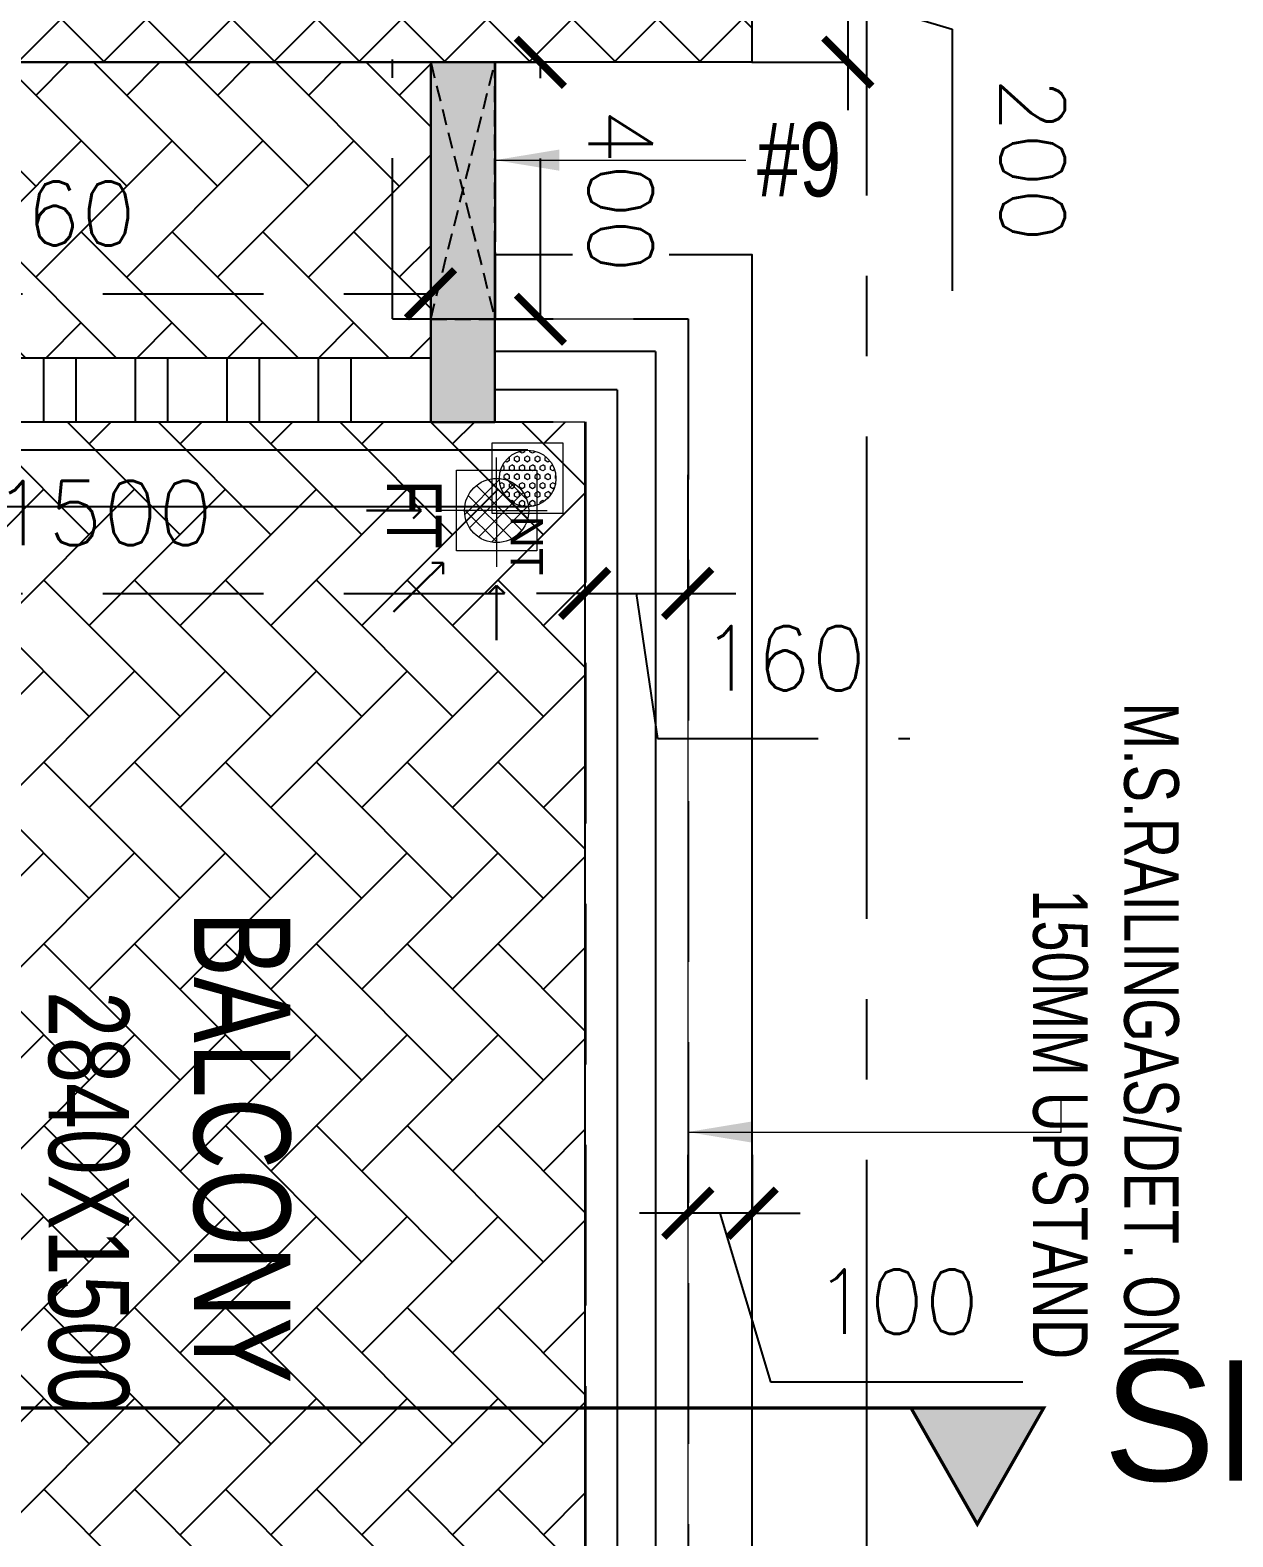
# Model space of a CAD drawing. Header units: millimetres. Extents: x -414464 to 1686, y -90036 to 108605.
# Drawn here: x -102469 to -100597, y -48699 to -46355 of the extents above; entities that cross this region are included whole.
import ezdxf

# ---------------------------------------------------------------- set-up
doc = ezdxf.new("R2010")
doc.units = ezdxf.units.MM
doc.header["$LTSCALE"] = 1000
doc.header["$MEASUREMENT"] = 0
for name, pattern in [('$1$AUDIT_D_120904163729-0', [0]), ('$36$HIDDEN', [0.375, 0.25, -0.125]), ('3BHK-A$1$AUDIT_D_120904163729-0', [0]), ('3BHK-A$1$HIDDEN', [0.375, 0.25, -0.125]), ('AUDIT_D_120904163729-0', [0]), ('T8(T9 IS SIMILAR) - DIMENSION & TEXTING$1$AUDIT_D_120904163729-0', [0]), ('T8(T9 IS SIMILAR) - DIMENSION & TEXTING$1$HIDDEN', [0.375, 0.25, -0.125]), ('T8(T9 IS SIMILAR) - TYPICAL FLOOR ELEVATION$1$AUDIT_D_120904163729-0', [0]), ('T8(T9 IS SIMILAR) - TYPICAL FLOOR ELEVATION$1$HIDDEN', [0.375, 0.25, -0.125]), ('T8(T9 IS SIMILAR)$1$$0$HIDDEN', [0.375, 0.25, -0.125]), ('T8_PROFILE SECTIONS$0$HIDDEN', [0.375, 0.25, -0.125]), ('T8_PROFILE SECTIONS$0$PHANTOM2', [1.25, 0.625, -0.125, 0.125, -0.125, 0.125, -0.125]), ('T8_REFUGE COLUMNS$1$CENTER2', [1.125, 0.75, -0.125, 0.125, -0.125])]:
    doc.linetypes.add(name, pattern=pattern)
doc.layers.get('0').update_dxf_attribs({"linetype": 'AUDIT_D_120904163729-0'})
for name, color, linetype in [('$0$A-HATCH -160', 251, '$1$AUDIT_D_120904163729-0'), ('$21$A-DIMENSIONS', 2, '$36$HIDDEN'), ('3BHK-A$1$$1$CUT-OUT', 49, 'Continuous'), ('3BHK-A$1$A-DECK SUNK 125', 8, 'Continuous'), ('3BHK-A$1$A-Elev Feature-Chajja', 13, 'Continuous'), ('3BHK-A$1$A-HATCH -160', 251, '3BHK-A$1$AUDIT_D_120904163729-0'), ('3BHK-A$1$CUT-OUT', 49, 'Continuous'), ('3BHK-A$1$ELE 1', 1, 'Continuous'), ('a-rcc', 3, 'Continuous'), ('T8(T9 IS SIMILAR) - DIMENSION & TEXTING$1$A-DIMENSIONS', 2, 'T8(T9 IS SIMILAR) - DIMENSION & TEXTING$1$HIDDEN'), ('T8(T9 IS SIMILAR) - DIMENSION & TEXTING$1$A-PLUMBING', 7, 'T8(T9 IS SIMILAR) - DIMENSION & TEXTING$1$AUDIT_D_120904163729-0'), ('T8(T9 IS SIMILAR) - DIMENSION & TEXTING$1$U-TI-NT', 7, 'Continuous'), ('T8(T9 IS SIMILAR) - DIMENSION & TEXTING$1$U-TI-TEXT', 7, 'Continuous'), ('T8(T9 IS SIMILAR) - TYPICAL FLOOR ELEVATION$1$A-DIM', 1, 'T8(T9 IS SIMILAR) - TYPICAL FLOOR ELEVATION$1$AUDIT_D_120904163729-0'), ('T8(T9 IS SIMILAR) - TYPICAL FLOOR ELEVATION$1$A-WALL HATCH', 252, 'T8(T9 IS SIMILAR) - TYPICAL FLOOR ELEVATION$1$AUDIT_D_120904163729-0'), ('T8(T9 IS SIMILAR) - TYPICAL FLOOR ELEVATION$1$A-WALL-FEATURES', 6, 'T8(T9 IS SIMILAR) - TYPICAL FLOOR ELEVATION$1$AUDIT_D_120904163729-0'), ('T8(T9 IS SIMILAR)$1$$6$a-beam 2', 50, 'Continuous'), ('T8(T9 IS SIMILAR)$1$S-BEAM', 20, 'T8(T9 IS SIMILAR)$1$$0$HIDDEN'), ('T8_PROFILE SECTIONS$0$A-PROFILE SECTIONS', 81, 'T8_PROFILE SECTIONS$0$PHANTOM2'), ('T8_REFUGE COLUMNS$1$A-CENTERLINE', 193, 'T8_REFUGE COLUMNS$1$CENTER2'), ('T8_TYPICAL COLUMNS$1$A-RCC COLS', 3, 'Continuous')]:
    doc.layers.add(name, color=color, linetype=linetype)
for name, color, linetype, lineweight in [('3BHK-A$1$a-TOI-fixtures', 251, 'Continuous', 0), ('3BHK-A$1$A-WALL- 160', 6, 'Continuous', 30), ('3BHK-A$1$D&W', 8, 'Continuous', 25), ('3BHK-A$1$Ele', 8, 'Continuous', 15), ('T8(T9 IS SIMILAR) - DIMENSION & TEXTING$1$a-Text', 4, 'Continuous', 0), ('T8(T9 IS SIMILAR) - DIMENSION & TEXTING$1$a-TEXT -R SIZE', 4, 'Continuous', 0), ('T8(T9 IS SIMILAR) - DIMENSION & TEXTING$1$R0-18-10-2014-T1-1st Podium Floor Plan$0$Text', 2, 'Continuous', 0), ('T8(T9 IS SIMILAR)$1$D&W', 8, 'Continuous', 25)]:
    doc.layers.add(name, color=color, linetype=linetype, lineweight=lineweight)
doc.layers.add('T8(T9 IS SIMILAR) - DIMENSION & TEXTING$1$U-IPD-75mm RWP PIPE', color=7, linetype='Continuous', true_color=0x2a00ff)
doc.styles.add('3BHK-A$1$Romans 1', font='romans.shx', dxfattribs={"height": 100})
doc.styles.add('T8(T9 IS SIMILAR) - DIMENSION & TEXTING$1$arial', font='sanss___.ttf')
doc.styles.add('T8(T9 IS SIMILAR) - DIMENSION & TEXTING$1$ARIAL ARROW', font='swisscl.ttf')
doc.styles.add('T8(T9 IS SIMILAR) - DIMENSION & TEXTING$1$Romans 1', font='romans.shx', dxfattribs={"height": 100})
doc.styles.add('T8(T9 IS SIMILAR) - DIMENSION & TEXTING$1$Tahoma', font='tahoma.ttf')
doc.styles.add('T8(T9 IS SIMILAR) - TYPICAL FLOOR ELEVATION$1$Romans 1', font='romans.shx', dxfattribs={"height": 100})
doc.styles.add('T8_PROFILE SECTIONS$0$arial', font='sanss___.ttf')
doc.dimstyles.new('3BHK-A$1$ALPINE S', dxfattribs={"dimscale": 0, "dimtxt": 100, "dimasz": 75, "dimexe": 0, "dimexo": 0, "dimgap": 75, "dimtad": 1, "dimdec": 0, "dimzin": 0, "dimdsep": 46, "dimtxsty": '3BHK-A$1$Romans 1', "dimblk": '3BHK-A$1$_ArchTick', "dimcen": 0.09, "dimclrd": 256, "dimclre": 256, "dimclrt": 7, "dimadec": 0, "dimazin": 0, "dimtfac": 1, "dimtdec": 0, "dimtofl": 0, "dimtmove": 1, "dimatfit": 0, "dimldrblk": '3BHK-A$1$_Open90', "dimfxl": 1, "dimtolj": 1, "dimtzin": 0, "dimarcsym": 0})
doc.dimstyles.new('T8(T9 IS SIMILAR) - DIMENSION & TEXTING$1$ALPINE S', dxfattribs={"dimscale": 0, "dimtxt": 100, "dimasz": 75, "dimexe": 0, "dimexo": 0, "dimgap": 75, "dimtad": 1, "dimdec": 0, "dimzin": 0, "dimdsep": 46, "dimtxsty": 'T8(T9 IS SIMILAR) - DIMENSION & TEXTING$1$Romans 1', "dimblk": 'T8(T9 IS SIMILAR) - DIMENSION & TEXTING$1$_ArchTick', "dimcen": 0.09, "dimclrd": 256, "dimclre": 256, "dimclrt": 7, "dimadec": 0, "dimazin": 0, "dimtfac": 1, "dimtdec": 0, "dimtofl": 0, "dimtmove": 1, "dimatfit": 0, "dimldrblk": 'T8(T9 IS SIMILAR) - DIMENSION & TEXTING$1$_Open90', "dimfxl": 1, "dimtolj": 1, "dimtzin": 0, "dimarcsym": 0})
doc.dimstyles.new('T8(T9 IS SIMILAR) - DIMENSION & TEXTING$1$SAMATA STD', dxfattribs={"dimtxt": 100, "dimasz": 50, "dimexe": 50, "dimexo": 50, "dimgap": 10, "dimtad": 0, "dimdec": 0, "dimrnd": 5, "dimzin": 0, "dimdsep": 46, "dimtxsty": 'T8(T9 IS SIMILAR) - DIMENSION & TEXTING$1$Tahoma', "dimblk": 'T8(T9 IS SIMILAR) - DIMENSION & TEXTING$1$_Origin2', "dimcen": -50, "dimdle": 50, "dimclrd": 7, "dimclre": 7, "dimclrt": 7, "dimadec": 0, "dimazin": 0, "dimtfac": 1, "dimtdec": 0, "dimtmove": 1, "dimatfit": 3, "dimfxl": 150, "dimtfill": 1, "dimtolj": 1, "dimtzin": 0, "dimlwd": -1, "dimlwe": -1, "dimarcsym": 0})
doc.dimstyles.new('T8(T9 IS SIMILAR) - TYPICAL FLOOR ELEVATION$1$ALPINE S', dxfattribs={"dimscale": 0, "dimtxt": 100, "dimasz": 75, "dimexe": 0, "dimexo": 0, "dimgap": 75, "dimtad": 1, "dimdec": 0, "dimzin": 0, "dimdsep": 46, "dimtxsty": 'T8(T9 IS SIMILAR) - TYPICAL FLOOR ELEVATION$1$Romans 1', "dimblk": 'T8(T9 IS SIMILAR) - TYPICAL FLOOR ELEVATION$1$_ArchTick', "dimcen": 0.09, "dimclrd": 256, "dimclre": 256, "dimclrt": 7, "dimadec": 0, "dimazin": 0, "dimtfac": 1, "dimtdec": 0, "dimtofl": 0, "dimtmove": 1, "dimatfit": 0, "dimldrblk": 'T8(T9 IS SIMILAR) - TYPICAL FLOOR ELEVATION$1$_Open90', "dimfxl": 1, "dimtolj": 1, "dimtzin": 0, "dimarcsym": 0})

# ---------------------------------------------------------------- blocks, each defined once
blk = doc.blocks.new('T8_REFUGE COLUMNS')
at = {"layer": 'T8_REFUGE COLUMNS$1$A-CENTERLINE'}
blk.add_line((1217215, -5707974.9), (1182156.9, -5707974.9), dxfattribs=at)
blk = doc.blocks.new('T8_TYPICAL COLUMNS')
at = {"layer": 'T8_TYPICAL COLUMNS$1$A-RCC COLS', "linetype": 'ByBlock'}
blk.add_blockref('T8_REFUGE COLUMNS', (0, 0), dxfattribs=at)
blk = doc.blocks.new('3BHK-A$1$_ArchTick')
at = {"color": 0, "linetype": 'ByBlock', "const_width": 0.15}
blk.add_lwpolyline([(-0.5, -0.5), (0.5, 0.5)], dxfattribs=at)
blk = doc.blocks.new('3BHK-A$1$_Open90')
at = {"color": 0, "linetype": 'ByBlock', "lineweight": -2}
for p, q in [((0, 0), (-1, 0)), ((-0.5, 0.5), (0, 0)), ((0, 0), (-0.5, -0.5))]:
    blk.add_line(p, q, dxfattribs=at)
blk = doc.blocks.new('T8(T9 IS SIMILAR) - TYPICAL FLOOR ELEVATION$1$_ArchTick')
at = {"color": 0, "linetype": 'ByBlock', "const_width": 0.15}
blk.add_lwpolyline([(-0.5, -0.5), (0.5, 0.5)], dxfattribs=at)
blk = doc.blocks.new('*D4511')
at = {"layer": 'T8(T9 IS SIMILAR) - TYPICAL FLOOR ELEVATION$1$A-DIM', "lineweight": -2, "transparency": 16777216}
for p, q in [((1188685.5, -5708124.9), (1188685.5, -5707732)), ((1188423, -5708153.6), (1188423, -5708078.6)), ((1188423, -5708203.6), (1188685.5, -5708124.9)), ((1188423, -5708153.6), (1188423, -5708253.6)), ((1188423, -5708253.6), (1188423, -5708328.6))]:
    blk.add_line(p, q, dxfattribs=at)
at = {"layer": 'T8(T9 IS SIMILAR) - TYPICAL FLOOR ELEVATION$1$A-DIM', "linetype": 'T8(T9 IS SIMILAR) - TYPICAL FLOOR ELEVATION$1$HIDDEN', "lineweight": -2, "transparency": 16777216}
for p, q in [((1188332.4, -5708153.6), (1188423, -5708153.6)), ((1188332.4, -5708253.6), (1188423, -5708253.6))]:
    blk.add_line(p, q, dxfattribs=at)
at = {"layer": 'T8(T9 IS SIMILAR) - TYPICAL FLOOR ELEVATION$1$A-DIM', "linetype": 'ByBlock', "lineweight": -2, "transparency": 16777216, "xscale": 75, "yscale": 75, "zscale": 75}
for p, rotation in [((1188423, -5708153.6), 270), ((1188423, -5708253.6), 90)]:
    blk.add_blockref('T8(T9 IS SIMILAR) - TYPICAL FLOOR ELEVATION$1$_ArchTick', p, dxfattribs=dict(at, rotation=rotation))
at = {"layer": 'T8(T9 IS SIMILAR) - TYPICAL FLOOR ELEVATION$1$A-DIM', "color": 7, "linetype": 'ByBlock', "transparency": 16777216, "insert": (1188560.5, -5707928.4), "char_height": 100, "attachment_point": 5, "rotation": 90, "style": 'T8(T9 IS SIMILAR) - TYPICAL FLOOR ELEVATION$1$Romans 1'}
blk.add_mtext('\\A1;100', dxfattribs=at)
blk = doc.blocks.new('T8(T9 IS SIMILAR) - TYPICAL FLOOR ELEVATION$1$_Open90')
at = {"color": 0, "linetype": 'ByBlock', "lineweight": -2}
for p, q in [((-0.5, 0.5), (0, 0)), ((0, 0), (-1, 0)), ((0, 0), (-0.5, -0.5))]:
    blk.add_line(p, q, dxfattribs=at)
blk = doc.blocks.new('*D4550')
at = {"layer": 'T8(T9 IS SIMILAR) - TYPICAL FLOOR ELEVATION$1$A-DIM', "lineweight": -2, "transparency": 16777216}
for p, q in [((1186532.4, -5708004.5), (1186581.1, -5707842)), ((1186581.1, -5707842), (1186988.3, -5707842)), ((1186432.4, -5708004.5), (1186357.4, -5708004.5)), ((1186432.4, -5708004.5), (1186632.4, -5708004.5)), ((1186632.4, -5708004.5), (1186707.4, -5708004.5))]:
    blk.add_line(p, q, dxfattribs=at)
at = {"layer": 'T8(T9 IS SIMILAR) - TYPICAL FLOOR ELEVATION$1$A-DIM', "linetype": 'T8(T9 IS SIMILAR) - TYPICAL FLOOR ELEVATION$1$HIDDEN', "lineweight": -2, "transparency": 16777216}
for p, q in [((1186432.4, -5708154), (1186432.4, -5708004.5)), ((1186632.4, -5708154), (1186632.4, -5708004.5))]:
    blk.add_line(p, q, dxfattribs=at)
at = {"layer": 'T8(T9 IS SIMILAR) - TYPICAL FLOOR ELEVATION$1$A-DIM', "linetype": 'ByBlock', "lineweight": -2, "transparency": 16777216, "xscale": 75, "yscale": 75, "zscale": 75}
blk.add_blockref('T8(T9 IS SIMILAR) - TYPICAL FLOOR ELEVATION$1$_ArchTick', (1186432.4, -5708004.5), dxfattribs=at)
at = {"layer": 'T8(T9 IS SIMILAR) - TYPICAL FLOOR ELEVATION$1$A-DIM', "linetype": 'ByBlock', "lineweight": -2, "transparency": 16777216, "xscale": 75, "yscale": 75, "zscale": 75, "rotation": 180}
blk.add_blockref('T8(T9 IS SIMILAR) - TYPICAL FLOOR ELEVATION$1$_ArchTick', (1186632.4, -5708004.5), dxfattribs=at)
at = {"layer": 'T8(T9 IS SIMILAR) - TYPICAL FLOOR ELEVATION$1$A-DIM', "color": 7, "linetype": 'ByBlock', "transparency": 16777216, "insert": (1186784.7, -5707717), "char_height": 100, "attachment_point": 5, "style": 'T8(T9 IS SIMILAR) - TYPICAL FLOOR ELEVATION$1$Romans 1', "bg_fill": 3, "box_fill_scale": 1.25, "bg_fill_color": 256, "bg_fill_true_color": 13158600, "bg_fill_transparency": 0}
blk.add_mtext('\\A1;200', dxfattribs=at)
blk = doc.blocks.new('T8(T9 IS SIMILAR) - DIMENSION & TEXTING$1$_ArchTick')
at = {"color": 0, "linetype": 'ByBlock', "const_width": 0.15}
blk.add_lwpolyline([(-0.5, -0.5), (0.5, 0.5)], dxfattribs=at)
blk = doc.blocks.new('*D1424')
at = {"layer": 'T8(T9 IS SIMILAR) - DIMENSION & TEXTING$1$A-DIMENSIONS', "linetype": 'T8(T9 IS SIMILAR) - DIMENSION & TEXTING$1$HIDDEN', "lineweight": -2, "transparency": 16777216}
for p, q in [((1187274.3, -5708414), (1187458.8, -5708414)), ((1187274.3, -5709913.9), (1187458.8, -5709913.9))]:
    blk.add_line(p, q, dxfattribs=at)
at = {"layer": 'T8(T9 IS SIMILAR) - DIMENSION & TEXTING$1$A-DIMENSIONS', "lineweight": -2, "transparency": 16777216}
blk.add_line((1187458.8, -5709913.9), (1187458.8, -5708414), dxfattribs=at)
at = {"layer": 'T8(T9 IS SIMILAR) - DIMENSION & TEXTING$1$A-DIMENSIONS', "linetype": 'ByBlock', "lineweight": -2, "transparency": 16777216, "xscale": 75, "yscale": 75, "zscale": 75}
for p, rotation in [((1187458.8, -5708414), 90), ((1187458.8, -5709913.9), 270)]:
    blk.add_blockref('T8(T9 IS SIMILAR) - DIMENSION & TEXTING$1$_ArchTick', p, dxfattribs=dict(at, rotation=rotation))
at = {"layer": 'T8(T9 IS SIMILAR) - DIMENSION & TEXTING$1$A-DIMENSIONS', "color": 7, "linetype": 'ByBlock', "transparency": 16777216, "insert": (1187333.8, -5709163.9), "char_height": 100, "attachment_point": 5, "rotation": 90, "style": 'T8(T9 IS SIMILAR) - DIMENSION & TEXTING$1$Romans 1'}
blk.add_mtext('\\A1;1500', dxfattribs=at)
blk = doc.blocks.new('T8(T9 IS SIMILAR) - DIMENSION & TEXTING$1$_Open90')
at = {"color": 0, "linetype": 'ByBlock', "lineweight": -2}
for p, q in [((-0.5, 0.5), (0, 0)), ((0, 0), (-1, 0)), ((0, 0), (-0.5, -0.5))]:
    blk.add_line(p, q, dxfattribs=at)
blk = doc.blocks.new('*D1426')
at = {"layer": 'T8(T9 IS SIMILAR) - DIMENSION & TEXTING$1$A-DIMENSIONS', "linetype": 'T8(T9 IS SIMILAR) - DIMENSION & TEXTING$1$HIDDEN', "lineweight": -2, "transparency": 16777216}
for p, q in [((1186977.7, -5708654), (1186992.9, -5708654)), ((1186977.7, -5709913.9), (1186992.9, -5709913.9))]:
    blk.add_line(p, q, dxfattribs=at)
at = {"layer": 'T8(T9 IS SIMILAR) - DIMENSION & TEXTING$1$A-DIMENSIONS', "lineweight": -2, "transparency": 16777216}
blk.add_line((1186992.9, -5709913.9), (1186992.9, -5708654), dxfattribs=at)
at = {"layer": 'T8(T9 IS SIMILAR) - DIMENSION & TEXTING$1$A-DIMENSIONS', "linetype": 'ByBlock', "lineweight": -2, "transparency": 16777216, "xscale": 75, "yscale": 75, "zscale": 75}
for p, rotation in [((1186992.9, -5708654), 90), ((1186992.9, -5709913.9), 270)]:
    blk.add_blockref('T8(T9 IS SIMILAR) - DIMENSION & TEXTING$1$_ArchTick', p, dxfattribs=dict(at, rotation=rotation))
at = {"layer": 'T8(T9 IS SIMILAR) - DIMENSION & TEXTING$1$A-DIMENSIONS', "color": 7, "linetype": 'ByBlock', "transparency": 16777216, "insert": (1186867.9, -5709283.9), "char_height": 100, "attachment_point": 5, "rotation": 90, "style": 'T8(T9 IS SIMILAR) - DIMENSION & TEXTING$1$Romans 1'}
blk.add_mtext('\\A1;1260', dxfattribs=at)
blk = doc.blocks.new('T8(T9 IS SIMILAR) - DIMENSION & TEXTING$1$NT')
at = {"layer": 'T8(T9 IS SIMILAR) - DIMENSION & TEXTING$1$a-Text', "lineweight": 0, "ltscale": 0.001}
h = blk.add_hatch(dxfattribs=at)
h.set_pattern_fill('HEX', color=6, scale=2, angle=90, style=0)
h.set_pattern_definition([(90, (757.184838, 130.392763), (-0.009976283, -1e-14), [0.00575981, -0.01151962]), (210, (757.184838, 130.392763), (0.00498814, -0.008639714), [0.00575981, -0.01151962]), (150, (757.184838, 130.398523), (-0.00498814, -0.008639714), [0.00575981, -0.01151962])])
h.paths.add_polyline_path([(756.5957, 132.1504, -1), (756.5957, 132.2604, -1)])
at = {"layer": 'T8(T9 IS SIMILAR) - DIMENSION & TEXTING$1$a-Text', "color": 6, "lineweight": 0}
for p, q in [((756.5266, 132.137), (756.5266, 132.2745)), ((756.5266, 132.2745), (756.6641, 132.2745)), ((756.6641, 132.2745), (756.6641, 132.137)), ((756.6641, 132.137), (756.5266, 132.137))]:
    blk.add_line(p, q, dxfattribs=at)
blk.add_circle((756.5957, 132.2054), 0.055, dxfattribs=at)
blk = doc.blocks.new('T8(T9 IS SIMILAR) - DIMENSION & TEXTING$1$A$C77D62699')
at = {"layer": 'T8(T9 IS SIMILAR) - DIMENSION & TEXTING$1$U-IPD-75mm RWP PIPE', "linetype": 'ByBlock', "elevation": 0.3}
for points in [[(-20216.3, 5371.2), (-20216.3, 4086)], [(-20128.3, 5371.2), (-20128.3, 4086)]]:
    blk.add_lwpolyline(points, dxfattribs=at)
at = {"layer": 'T8(T9 IS SIMILAR) - DIMENSION & TEXTING$1$U-TI-NT', "color": 8, "lineweight": 0, "xscale": 800.000000005728, "yscale": 800.000000005728, "zscale": 800.000000005728, "rotation": 89.9994369982888}
blk.add_blockref('T8(T9 IS SIMILAR) - DIMENSION & TEXTING$1$NT', (85586.1, -599906.4, 0.3), dxfattribs=at)
at = {"layer": 'T8(T9 IS SIMILAR) - DIMENSION & TEXTING$1$U-TI-TEXT', "style": 'T8(T9 IS SIMILAR) - DIMENSION & TEXTING$1$arial'}
blk.add_text('NT', height=50, dxfattribs=at).set_placement((-20114.6, 5344.8, -0.4))
blk = doc.blocks.new('*D1281')
at = {"layer": 'T8(T9 IS SIMILAR) - DIMENSION & TEXTING$1$A-DIMENSIONS', "linetype": 'T8(T9 IS SIMILAR) - DIMENSION & TEXTING$1$HIDDEN', "lineweight": -2, "transparency": 16777216}
for p, q in [((1186632.7, -5708553.7), (1186632.7, -5708483)), ((1187032.4, -5708553.7), (1187032.4, -5708483))]:
    blk.add_line(p, q, dxfattribs=at)
at = {"layer": 'T8(T9 IS SIMILAR) - DIMENSION & TEXTING$1$A-DIMENSIONS', "lineweight": -2, "transparency": 16777216}
blk.add_line((1187032.4, -5708483), (1186632.7, -5708483), dxfattribs=at)
at = {"layer": 'T8(T9 IS SIMILAR) - DIMENSION & TEXTING$1$A-DIMENSIONS', "color": 7, "linetype": 'ByBlock', "transparency": 16777216, "insert": (1186832.5, -5708358), "char_height": 100, "attachment_point": 5, "style": 'T8(T9 IS SIMILAR) - DIMENSION & TEXTING$1$Romans 1', "bg_fill": 3, "box_fill_scale": 1.25, "bg_fill_color": 256, "bg_fill_true_color": 13158600, "bg_fill_transparency": 0}
blk.add_mtext('\\A1;400', dxfattribs=at)
at = {"layer": 'T8(T9 IS SIMILAR) - DIMENSION & TEXTING$1$A-DIMENSIONS', "linetype": 'ByBlock', "lineweight": -2, "transparency": 16777216, "xscale": 75, "yscale": 75, "zscale": 75, "rotation": 180}
blk.add_blockref('T8(T9 IS SIMILAR) - DIMENSION & TEXTING$1$_ArchTick', (1186632.7, -5708483), dxfattribs=at)
at = {"layer": 'T8(T9 IS SIMILAR) - DIMENSION & TEXTING$1$A-DIMENSIONS', "linetype": 'ByBlock', "lineweight": -2, "transparency": 16777216, "xscale": 75, "yscale": 75, "zscale": 75}
blk.add_blockref('T8(T9 IS SIMILAR) - DIMENSION & TEXTING$1$_ArchTick', (1187032.4, -5708483), dxfattribs=at)
blk = doc.blocks.new('T8(T9 IS SIMILAR) - DIMENSION & TEXTING$1$_Origin2')
at = {"color": 0, "linetype": 'ByBlock', "lineweight": -2}
blk.add_line((-0.5, 0), (-1, 0), dxfattribs=at)
for radius in [0.5, 0.25]:
    blk.add_circle((0, 0), radius, dxfattribs=at)
blk = doc.blocks.new('*D1261')
at = {"layer": 'T8(T9 IS SIMILAR) - DIMENSION & TEXTING$1$A-DIMENSIONS', "lineweight": -2, "transparency": 16777216}
for p, q in [((1187684.8, -5708300.8), (1187684.8, -5707907.9)), ((1187458.8, -5708253.7), (1187458.8, -5708178.7)), ((1187458.8, -5708414), (1187458.8, -5708253.7)), ((1187458.8, -5708333.8), (1187684.8, -5708300.8)), ((1187458.8, -5708414), (1187458.8, -5708489))]:
    blk.add_line(p, q, dxfattribs=at)
at = {"layer": 'T8(T9 IS SIMILAR) - DIMENSION & TEXTING$1$A-DIMENSIONS', "linetype": 'T8(T9 IS SIMILAR) - DIMENSION & TEXTING$1$HIDDEN', "lineweight": -2, "transparency": 16777216}
for p, q in [((1187274.3, -5708253.7), (1187458.8, -5708253.7)), ((1187274.3, -5708414), (1187458.8, -5708414))]:
    blk.add_line(p, q, dxfattribs=at)
at = {"layer": 'T8(T9 IS SIMILAR) - DIMENSION & TEXTING$1$A-DIMENSIONS', "linetype": 'ByBlock', "lineweight": -2, "transparency": 16777216, "xscale": 75, "yscale": 75, "zscale": 75}
for p, rotation in [((1187458.8, -5708253.7), 270), ((1187458.8, -5708414), 90)]:
    blk.add_blockref('T8(T9 IS SIMILAR) - DIMENSION & TEXTING$1$_ArchTick', p, dxfattribs=dict(at, rotation=rotation))
at = {"layer": 'T8(T9 IS SIMILAR) - DIMENSION & TEXTING$1$A-DIMENSIONS', "color": 7, "linetype": 'ByBlock', "transparency": 16777216, "insert": (1187559.8, -5708104.4), "char_height": 100, "attachment_point": 5, "rotation": 90, "style": 'T8(T9 IS SIMILAR) - DIMENSION & TEXTING$1$Romans 1'}
blk.add_mtext('\\A1;160', dxfattribs=at)
blk = doc.blocks.new('T8_PROFILE SECTIONS$0$MH')
at = {"layer": 'T8_PROFILE SECTIONS$0$A-PROFILE SECTIONS', "linetype": 'T8_PROFILE SECTIONS$0$HIDDEN', "ltscale": 2}
h = blk.add_hatch(color=256, dxfattribs=at)
h.dxf.hatch_style = 1
h.paths.add_polyline_path([(1140339.1, -5697424.8), (1140519.9, -5697528.1), (1140339.1, -5697631.3)])
at = {"layer": 'T8_PROFILE SECTIONS$0$A-PROFILE SECTIONS', "linetype": 'T8_PROFILE SECTIONS$0$HIDDEN', "ltscale": 2, "const_width": 5}
blk.add_lwpolyline([(1140339.1, -5697424.8), (1140339.1, -5697424.8), (1140519.9, -5697528.1), (1140339.1, -5697631.3)], close=True, dxfattribs=at)
blk.add_lwpolyline([(1140339.1, -5697424.8), (1140339.1, -5700565.7)], dxfattribs=at)
blk = doc.blocks.new('PROFILE SECTION LINE T9')
at = {"layer": 'T8_PROFILE SECTIONS$0$A-PROFILE SECTIONS', "linetype": 'ByBlock'}
blk.add_blockref('T8_PROFILE SECTIONS$0$MH', (-1137331.3, 5701340.8, 0), dxfattribs=at)
at = {"layer": 'T8_PROFILE SECTIONS$0$A-PROFILE SECTIONS', "linetype": 'ByBlock', "insert": (2933.4, 4008.7, 0), "char_height": 187.5, "attachment_point": 1, "rotation": 90, "style": 'T8_PROFILE SECTIONS$0$arial'}
blk.add_mtext_dynamic_manual_height_columns('SEC-1', width=301.334, gutter_width=500, heights=[0], dxfattribs=at)
blk = doc.blocks.new('3BHK-A$1$A$C1DA736AB')
at = {"layer": '3BHK-A$1$a-TOI-fixtures', "linetype": 'ByBlock'}
for points in [[(117, 0.4, 0), (202.3, 0.4, 0)], [(81.7, -82.8, 0), (158.2, -159.9, 0)], [(0.4, -117, 0), (0.4, -202.3, 0)]]:
    blk.add_leader(points, dimstyle='3BHK-A$1$ALPINE S', override={"dimscale": 1, "dimasz": 25, "dimtad": 0, "dimfxl": 5, "dimtfill": 1, "dimarcsym": 1}, dxfattribs=at)
blk = doc.blocks.new('3BHK-A$1$Type-A-First Floor Plan-bottom-up$0$FLOOR TRAP-flat-6')
at = {"layer": '3BHK-A$1$a-TOI-fixtures'}
h = blk.add_hatch(dxfattribs=at)
h.set_pattern_fill('ACET-2D-_USER', color=256, scale=20, angle=45, style=0, double=1, pattern_type=0)
h.set_pattern_definition([(45, (-789896.981, 5385770.066), (-14.142135624, 14.142135624), []), (135, (-789896.981, 5385770.066), (-14.142135624, -14.142135624), [])])
edge = h.paths.add_edge_path()
edge.add_arc((150, 150), 50, 0, 360)
for q in [(150, 228.6), (67.6, 150), (237.4, 150), (150, 63.6)]:
    blk.add_line((150, 150), q, dxfattribs=at)
blk.add_lwpolyline([(87.5, 212.5), (212.5, 212.5), (212.5, 87.5), (87.5, 87.5)], close=True, dxfattribs=at)
blk.add_circle((150, 150), 50, dxfattribs=at)
at = {"layer": '3BHK-A$1$A-WALL- 160', "linetype": 'ByBlock'}
blk.add_blockref('3BHK-A$1$A$C1DA736AB', (149.6, 149.6, 0), dxfattribs=at)
blk = doc.blocks.new('3BHK-A')
at = {"layer": '3BHK-A$1$A-DECK SUNK 125'}
h = blk.add_hatch(dxfattribs=at)
h.set_pattern_fill('AR-HBONE', color=256, scale=25)
h.set_pattern_definition([(45, (25997.86, -10382.14), (1e-14, 141.4213562), [300, -100]), (135, (26068.57, -10311.43), (1e-14, 141.4213562), [300, -100])])
h.paths.add_polyline_path([(1187192.4, -5708413.7), (1189472.4, -5708413.6), (1189472.4, -5708714), (1190032.4, -5708714), (1190032.4, -5709913.5), (1187192.3, -5709913.5)])
h = blk.add_hatch(dxfattribs=at)
h.set_pattern_fill('AR-HBONE', color=256, scale=25)
edge = h.paths.add_edge_path(flags=17)
edge.add_arc((1186782.7, -5709763.7), 13, 0, 360)
h.paths.add_polyline_path([(1187092.7, -5709913.7), (1186832.7, -5709913.7), (1186832.7, -5709713.7), (1186632.7, -5709713.7), (1186632.7, -5708653.7), (1187092.7, -5708653.7)])
at = {"layer": '3BHK-A$1$A-HATCH -160', "linetype": 'ByBlock'}
h = blk.add_hatch(dxfattribs=at)
h.set_pattern_fill('ZIGZAG', color=256, scale=250)
h.set_pattern_definition([(9e-15, (1e-08, 0), (31.25, 31.25), [31.25, -31.25]), (90, (31.25, 0), (-31.25, 31.25), [31.25, -31.25])])
h.paths.add_polyline_path([(1185182.8, -5714749.5), (1186532.7, -5714749.5), (1186532.7, -5714149.5), (1186632.7, -5714149.5), (1186632.7, -5714749.5), (1188712.7, -5714749.5), (1188712.7, -5714049.5), (1189032.5, -5714049.5), (1189032.5, -5714149.5), (1188812.7, -5714149.5), (1188812.7, -5715449.5), (1189032.5, -5715449.5), (1189032.5, -5715549.5), (1188712.7, -5715549.5), (1188712.7, -5714849.5), (1186632.7, -5714849.5), (1186632.7, -5715664.5), (1186532.7, -5715664.5), (1186532.7, -5714849.5), (1185182.8, -5714849.5)])
h.paths.add_polyline_path([(1185182.8, -5713249.5), (1185782.7, -5713249.5), (1185782.7, -5713149.5), (1185182.8, -5713149.5)])
h.paths.add_polyline_path([(1186532.7, -5710699.5), (1186632.7, -5710699.5), (1186632.7, -5713249.5), (1186532.7, -5713249.5)])
h.paths.add_polyline_path([(1186532.7, -5717399.5), (1186632.7, -5717399.5), (1186632.7, -5716414.5), (1186532.7, -5716414.5)])
h.paths.add_polyline_path([(1194902.2, -5715375), (1194082.3, -5715375), (1194082.3, -5715475), (1194902.2, -5715475)])
h.paths.add_polyline_path([(1195782.2, -5715375), (1196682.2, -5715375), (1196682.2, -5715475), (1195782.2, -5715475)])
h.paths.add_polyline_path([(1194132.5, -5714149.9), (1196532.4, -5714149.9), (1196532.4, -5714049.9), (1194132.5, -5714049.9)])
h.paths.add_polyline_path([(1197432.4, -5711800.2), (1197532.4, -5711800.2), (1197532.4, -5714149.9), (1197432.4, -5714149.9)])
h.paths.add_polyline_path([(1198282.4, -5714149.9), (1198958.7, -5714149.9), (1198958.7, -5714049.9), (1198282.4, -5714049.9)])
h.paths.add_polyline_path([(1196871.9, -5720208.6), (1196082.2, -5720209.7), (1196082.3, -5720109.7), (1196082.2, -5720109.7), (1196182.2, -5720109.7), (1196871.9, -5720108.6)])
h.paths.add_polyline_path([(1193397.2, -5709939.9), (1193882.3, -5709939.6), (1193882.3, -5710040.1), (1193397.3, -5710040.1)])
h.paths.add_polyline_path([(1186632.7, -5708554.7), (1187192.3, -5708554.8), (1187192.3, -5708654.7), (1186632.7, -5708654.7)])
h.paths.add_polyline_path([(1194182.3, -5715724), (1194082.3, -5715724), (1194082.3, -5715474), (1194182.3, -5715474)])
at = {"color": 5, "linetype": '3BHK-A$1$HIDDEN', "ltscale": 0.1}
for p, q in [((1187032.4, -5708653.7, 0.6), (1186632.7, -5708553.7, 0.6)), ((1186632.7, -5708653.7), (1187032.4, -5708553.7, 0.6))]:
    blk.add_line(p, q, dxfattribs=at)
at = {"color": 5, "linetype": '3BHK-A$1$HIDDEN', "ltscale": 0.1, "elevation": 0.6}
blk.add_lwpolyline([(1187032.4, -5708553.7), (1186632.7, -5708553.7), (1186632.7, -5708653.7), (1187032.4, -5708653.7)], close=True, dxfattribs=at)
at = {"layer": '3BHK-A$1$$1$CUT-OUT', "elevation": 0}
blk.add_lwpolyline([(1187192.3, -5708653.7), (1187192.3, -5709913.7), (1187092.3, -5709913.6), (1187092.4, -5708653.7)], close=True, dxfattribs=at)
blk.add_lwpolyline([(1187092.3, -5709913.7), (1187092.4, -5708653.7)], dxfattribs=at)
at = {"layer": '3BHK-A$1$A-Elev Feature-Chajja', "color": 4, "elevation": 0}
for points in [[(1187192.3, -5708828.1), (1187092.3, -5708828.1), (1187092.3, -5708778.1), (1187192.3, -5708778.1)], [(1187192.3, -5708970.7), (1187092.3, -5708970.7), (1187092.3, -5708920.7), (1187192.3, -5708920.7)], [(1187192.3, -5709113.2), (1187092.3, -5709113.2), (1187092.3, -5709063.2), (1187192.3, -5709063.2)], [(1187192.3, -5709255.8), (1187092.3, -5709255.8), (1187092.3, -5709205.8), (1187192.3, -5709205.8)]]:
    blk.add_lwpolyline(points, close=True, dxfattribs=at)
at = {"layer": '3BHK-A$1$A-WALL- 160', "linetype": 'ByBlock'}
blk.add_lwpolyline([(1186632.7, -5708553.6), (1187192.3, -5708553.7), (1187192.3, -5708653.7), (1186632.7, -5708653.7)], close=True, dxfattribs=at)
at = {"layer": '3BHK-A$1$CUT-OUT'}
blk.add_lwpolyline([(1187092.7, -5709913.7), (1186824.7, -5709913.7), (1186824.7, -5709713.7), (1186632.7, -5709713.7), (1186632.7, -5708653.7), (1187092.7, -5708653.7)], close=True, dxfattribs=at)
at = {"layer": '3BHK-A$1$D&W', "linetype": 'ByBlock'}
blk.add_line((1187192.4, -5708413.7, 0), (1189472.4, -5708413.7, 0), dxfattribs=at)
at = {"layer": '3BHK-A$1$Ele'}
for p, q in [((1187032.4, -5708253.7, 0), (1189632.4, -5708253.7, 0)), ((1187032.4, -5708253.7, 0), (1187032.4, -5708553.7, 0.6)), ((1187192.4, -5708413.7, 0), (1189472.4, -5708413.7, 0)), ((1187192.4, -5708413.7, 0), (1187192.4, -5708589.5, 0.6))]:
    blk.add_line(p, q, dxfattribs=at)
at = {"layer": '3BHK-A$1$ELE 1'}
for p, q in [((1187082.4, -5708303.7, 0), (1189582.4, -5708303.7, 0)), ((1187082.4, -5708303.7, 0), (1187082.4, -5708553.5, 0.6)), ((1187142.4, -5708363.7, 0), (1189522.4, -5708363.7, 0)), ((1187142.4, -5708363.7, 0), (1187142.4, -5708553.5, 0.6))]:
    blk.add_line(p, q, dxfattribs=at)
at = {"layer": '3BHK-A$1$a-TOI-fixtures', "extrusion": (0, 0, -1), "xscale": -1, "zscale": -1}
blk.add_blockref('3BHK-A$1$Type-A-First Floor Plan-bottom-up$0$FLOOR TRAP-flat-6', (-1187179.9, -5708701.1), dxfattribs=at)
blk = doc.blocks.new('T8(T9 IS SIMILAR) - TYPICAL FLOOR ELEVATION')
at = {"layer": 'T8(T9 IS SIMILAR) - TYPICAL FLOOR ELEVATION$1$A-WALL HATCH', "linetype": 'ByBlock'}
h = blk.add_hatch(dxfattribs=at)
h.set_pattern_fill('ANSI37', color=256, scale=750)
h.set_pattern_definition([(45, (-0.1, -0.21), (-66.2912607, 66.2912607), []), (135, (-0.1, -0.21), (-66.2912607, -66.2912607), [])])
h.paths.add_polyline_path([(1186632.3, -5709913.9), (1186432.3, -5709913.9), (1186432.3, -5708154.2), (1186632.3, -5708154.2)])
h.paths.add_polyline_path([(1190032.3, -5708154), (1190232.6, -5708154), (1190232.6, -5709913.7), (1190032.3, -5709913.7)])
h.paths.add_polyline_path([(1202792.3, -5700405.8), (1202592.3, -5700405.8), (1202592.3, -5701090.3), (1202792.3, -5701090.3)])
h.paths.add_polyline_path([(1209952.2, -5700405.8), (1209752.2, -5700405.8), (1209752.2, -5701092), (1209952.2, -5701092)])
h.paths.add_polyline_path([(1222512.1, -5708154), (1222311.7, -5708154), (1222311.7, -5709913.7), (1222512.1, -5709913.7)])
h.paths.add_polyline_path([(1225912.1, -5709913.9), (1226112.1, -5709913.9), (1226112.1, -5708154.2), (1225912.1, -5708154.2)])
h.paths.add_polyline_path([(1209852.3, -5729369.1), (1210052.3, -5729369.1), (1210052.3, -5728684.2), (1209852.3, -5728684.2)])
h.paths.add_polyline_path([(1202692.1, -5729369.1), (1202492, -5729369.1), (1202492, -5728684.2), (1202692.1, -5728684.2)])
at = {"layer": 'T8(T9 IS SIMILAR) - TYPICAL FLOOR ELEVATION$1$A-WALL-FEATURES', "linetype": 'ByBlock'}
blk.add_lwpolyline([(1186632.4, -5709913.7), (1186432.4, -5709913.7), (1186432.4, -5708154), (1186632.4, -5708154)], close=True, dxfattribs=at)
blk.add_lwpolyline([(1189732.4, -5708554), (1189732.4, -5708153.6), (1186932.4, -5708153.6), (1186932.4, -5708553.9)], dxfattribs=at)
at = {"layer": 'T8(T9 IS SIMILAR) - TYPICAL FLOOR ELEVATION$1$A-DIM', "linetype": 'ByBlock'}
dim = blk.add_linear_dim(base=(1188423, -5708253.6), p1=(1188332.4, -5708153.6), p2=(1188332.4, -5708253.6), angle=90, dimstyle='T8(T9 IS SIMILAR) - TYPICAL FLOOR ELEVATION$1$ALPINE S', override={"dimscale": 1, "dimfxl": 5, "dimarcsym": 1}, dxfattribs=at)
dim.commit()
dim.dimension.update_dxf_attribs({"geometry": '*D4511', "text_midpoint": (1188560.5, -5708049.9)})
dim = blk.add_linear_dim(base=(1186632.4, -5708004.5), p1=(1186432.4, -5708154), p2=(1186632.4, -5708154), dimstyle='T8(T9 IS SIMILAR) - TYPICAL FLOOR ELEVATION$1$ALPINE S', override={"dimscale": 1, "dimfxl": 5, "dimtfill": 1, "dimarcsym": 1}, dxfattribs=at)
dim.commit()
dim.dimension.update_dxf_attribs({"geometry": '*D4550', "text_midpoint": (1186656.1, -5707717)})
blk = doc.blocks.new('T8(T9 IS SIMILAR) - DIMENSION & TEXTING')
at = {"layer": 'T8(T9 IS SIMILAR) - DIMENSION & TEXTING$1$A-PLUMBING', "linetype": 'ByBlock'}
blk.add_blockref('T8(T9 IS SIMILAR) - DIMENSION & TEXTING$1$A$C77D62699', (1207452.3, -5713874), dxfattribs=at)
at = {"layer": 'T8(T9 IS SIMILAR) - DIMENSION & TEXTING$1$a-Text', "style": 'T8(T9 IS SIMILAR) - DIMENSION & TEXTING$1$ARIAL ARROW'}
blk.add_text('BALCONY', height=150, dxfattribs=at).set_placement((1187952.8, -5709022.2, 0.5))
at = {"layer": 'T8(T9 IS SIMILAR) - DIMENSION & TEXTING$1$a-TEXT -R SIZE', "color": 2, "style": 'T8(T9 IS SIMILAR) - DIMENSION & TEXTING$1$ARIAL ARROW'}
blk.add_text('2840X1500', height=125, dxfattribs=at).set_placement((1188077.9, -5709248.2, 0.5))
at = {"layer": 'T8(T9 IS SIMILAR) - DIMENSION & TEXTING$1$R0-18-10-2014-T1-1st Podium Floor Plan$0$Text', "linetype": 'ByBlock', "style": 'T8(T9 IS SIMILAR) - DIMENSION & TEXTING$1$ARIAL ARROW'}
blk.add_text('#9', height=114.75, rotation=90, dxfattribs=at).set_placement((1186841.1, -5708145.6, 0))
blk.add_text('FT', height=85, dxfattribs=at).set_placement((1187282.7, -5708721.6))
at = {"layer": 'T8(T9 IS SIMILAR) - DIMENSION & TEXTING$1$R0-18-10-2014-T1-1st Podium Floor Plan$0$Text', "linetype": 'ByBlock', "insert": (1188650, -5707489.4, 0.5), "char_height": 85, "width": 1176.168, "attachment_point": 3, "style": 'T8(T9 IS SIMILAR) - DIMENSION & TEXTING$1$ARIAL ARROW'}
blk.add_mtext('M.S.RAILINGAS/DET. ON 150MM UPSTAND', dxfattribs=at)
at = {"layer": 'T8(T9 IS SIMILAR) - DIMENSION & TEXTING$1$A-DIMENSIONS', "linetype": 'ByBlock'}
dim = blk.add_linear_dim(base=(1187458.8, -5708253.7), p1=(1187274.3, -5708414, 0.5), p2=(1187274.3, -5708253.7, 0), angle=90, dimstyle='T8(T9 IS SIMILAR) - DIMENSION & TEXTING$1$ALPINE S', override={"dimscale": 1, "dimfxl": 5, "dimarcsym": 1}, dxfattribs=at)
dim.commit()
dim.dimension.update_dxf_attribs({"geometry": '*D1261', "text_midpoint": (1187684.8, -5708225.8), "dimtype": 128})
dim = blk.add_linear_dim(base=(1186632.7, -5708483), p1=(1187032.4, -5708553.7, 0.6), p2=(1186632.7, -5708553.7), dimstyle='T8(T9 IS SIMILAR) - DIMENSION & TEXTING$1$ALPINE S', override={"dimscale": 1, "dimfxl": 5, "dimtfill": 1, "dimarcsym": 1}, dxfattribs=at)
dim.commit()
dim.dimension.update_dxf_attribs({"geometry": '*D1281', "text_midpoint": (1186832.5, -5708483), "dimtype": 128})
for base, p1, p2, picture, middle in [((1187458.8, -5708414, 0.5), (1187274.3, -5709913.9, 0.5), (1187274.3, -5708414, 0.5), '*D1424', (1187333.8, -5709163.9, 0.5)), ((1186992.9, -5708654, 0.5), (1186977.7, -5709913.9, 0.5), (1186977.7, -5708654), '*D1426', (1186867.9, -5709283.9, 0.5))]:
    dim = blk.add_linear_dim(base=base, p1=p1, p2=p2, angle=90, dimstyle='T8(T9 IS SIMILAR) - DIMENSION & TEXTING$1$ALPINE S', override={"dimscale": 1, "dimfxl": 5, "dimarcsym": 1}, dxfattribs=at)
    dim.commit()
    dim.dimension.update_dxf_attribs({"geometry": picture, "text_midpoint": middle})
at = {"layer": 'T8(T9 IS SIMILAR) - DIMENSION & TEXTING$1$R0-18-10-2014-T1-1st Podium Floor Plan$0$Text'}
blk.add_leader([(1188296.7, -5708253.7), (1188296.7, -5707672.7), (1188240.8, -5707672.7)], dimstyle='T8(T9 IS SIMILAR) - DIMENSION & TEXTING$1$SAMATA STD', override={"dimscale": 1, "dimasz": 100, "dimclrd": 2, "dimfxlon": 1, "dimarcsym": 1}, dxfattribs=at)
blk.add_leader([(1186784.9, -5708553.7), (1186784.8, -5708254.5), (1186784.9, -5708163.5)], dimstyle='T8(T9 IS SIMILAR) - DIMENSION & TEXTING$1$SAMATA STD', override={"dimscale": 1, "dimasz": 100, "dimclrd": 2, "dimfxlon": 1, "dimarcsym": 1}, dxfattribs=at)
blk = doc.blocks.new('T8(T9 IS SIMILAR)')
at = {"layer": 'T8(T9 IS SIMILAR)$1$D&W', "linetype": 'ByBlock'}
blk.add_blockref('3BHK-A', (0, 0), dxfattribs=at)
blk.add_blockref('T8(T9 IS SIMILAR) - TYPICAL FLOOR ELEVATION', (0, 0), dxfattribs=at)
blk.add_blockref('T8_TYPICAL COLUMNS', (0, 0), dxfattribs=at)
at = {"layer": 'T8(T9 IS SIMILAR)$1$$6$a-beam 2', "linetype": 'ByBlock'}
blk.add_blockref('T8(T9 IS SIMILAR) - DIMENSION & TEXTING', (0, 0), dxfattribs=at)
at = {"layer": 'T8(T9 IS SIMILAR)$1$S-BEAM'}
for p, q in [((1186432.6, -5708154, 0.1), (1186632.1, -5708154, 0.1)), ((1186632.1, -5709913.7, -0.2), (1186632.1, -5708154, 0.1)), ((1186928.5, -5708553.2, 1.6), (1186632.1, -5708553.2, 2.3)), ((1186928.5, -5708553.2, 1.6), (1187031.8, -5708553.2, 2.3)), ((1187031.8, -5708713.2, 2.3), (1187031.8, -5708553.2, 2.3)), ((1187031.8, -5708713.2, 2.3), (1186628.5, -5708713.2, 1.7))]:
    blk.add_line(p, q, dxfattribs=at)
at = {"layer": 'T8(T9 IS SIMILAR)$1$S-BEAM', "elevation": 2.3}
for points in [[(1187031.8, -5708713.2), (1187031.8, -5708252.9), (1189631.8, -5708252.9), (1189631.8, -5708555.6), (1190031.8, -5708555.7)], [(1187191.8, -5708713.2), (1187191.8, -5708412.9), (1189471.8, -5708412.9), (1189471.8, -5708714.3), (1190031.8, -5708714.4)]]:
    blk.add_lwpolyline(points, dxfattribs=at)
blk = doc.blocks.new('A$C48506478')
at = {"layer": '$21$A-DIMENSIONS', "linetype": 'ByBlock'}
blk.add_blockref('T8(T9 IS SIMILAR)', (-1195542.6, 5727884.6), dxfattribs=at)
at = {"layer": '$0$A-HATCH -160', "linetype": 'ByBlock'}
blk.add_blockref('T8(T9 IS SIMILAR) - DIMENSION & TEXTING', (-1195542.6, 5727884.6), dxfattribs=at)
at = {"layer": 'T8_PROFILE SECTIONS$0$A-PROFILE SECTIONS', "linetype": 'ByBlock'}
blk.add_blockref('PROFILE SECTION LINE T9', (-9824.4, 16268.9, 0), dxfattribs=at)

msp = doc.modelspace()

# ---------------------------------------------------------------- block references
at = {"layer": 'a-rcc', "linetype": 'ByBlock', "rotation": 270}
msp.add_blockref('A$C48506478', (-121076, -55315.3, 0), dxfattribs=at)

doc.saveas('drawing.dxf')
